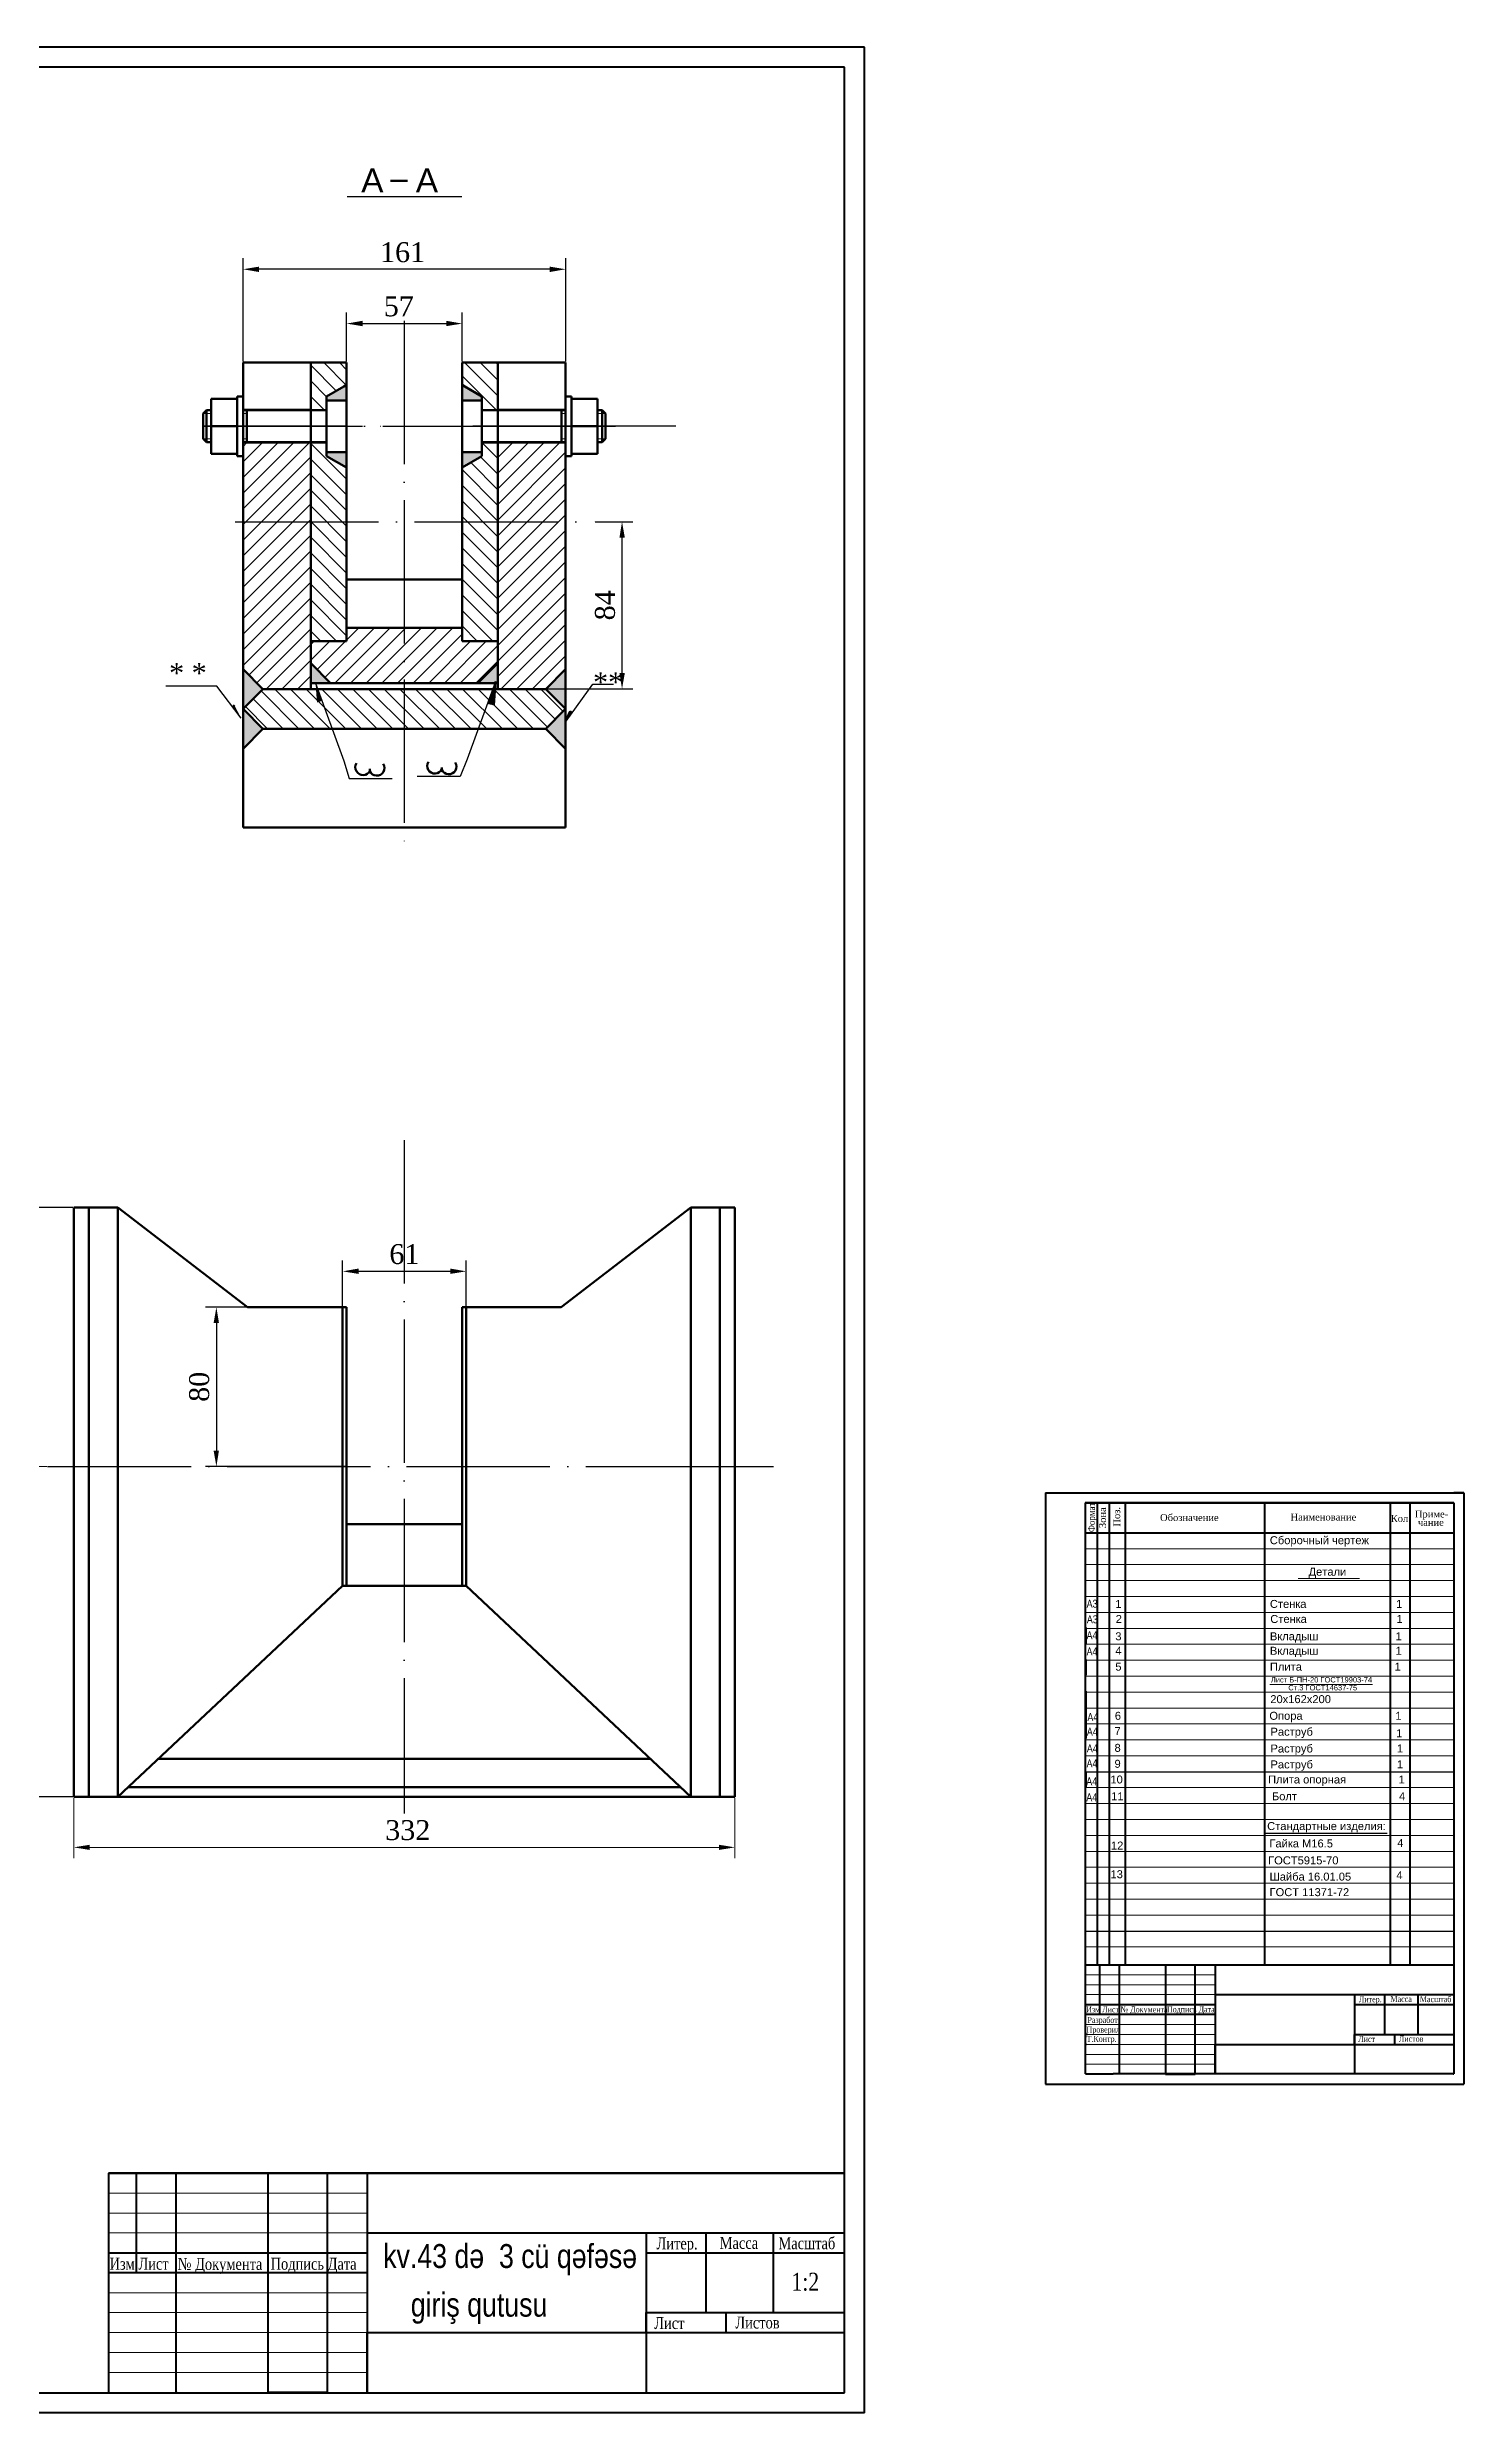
# Model space of a CAD drawing. Header units: millimetres. Extents: x -954 to 34898, y -2134 to 12006.
# Drawn here: x 21171 to 21883, y 6163 to 7351 of the extents above; entities that cross this region are included whole.
import ezdxf

# ---------------------------------------------------------------- set-up
doc = ezdxf.new("R2010")
doc.units = ezdxf.units.MM
doc.header["$LTSCALE"] = 3
doc.linetypes.add('ACAD_ISO04W100', pattern=[30, 24, -3, 0, -3])
for name, color, linetype, lineweight in [('контурная', 7, 'Continuous', 50), ('осевые', 1, 'ACAD_ISO04W100', 25), ('основная', 7, 'Continuous', 40), ('размерные', 7, 'Continuous', 25), ('тонкая', 7, 'Continuous', 20)]:
    doc.layers.add(name, color=color, linetype=linetype, lineweight=lineweight)
doc.styles.add('s1v4', font='arial.ttf', dxfattribs={"height": 4})
doc.styles.add('s1x3', font='times.ttf', dxfattribs={"height": 3})
doc.styles.add('s2.5v4', font='times.ttf', dxfattribs={"height": 10})
doc.styles.add('s2v4', font='arial.ttf', dxfattribs={"height": 8})
doc.styles.add('s3v4', font='arial.ttf', dxfattribs={"width": 0.8, "height": 12})
doc.dimstyles.new('s2.5v4', dxfattribs={"dimtxt": 10, "dimasz": 8, "dimexe": 5.5, "dimexo": 0.5, "dimgap": 3.5, "dimtad": 1, "dimdec": 0, "dimtxsty": 's2.5v4', "dimcen": 2.5, "dimclrd": 256, "dimclre": 1, "dimclrt": 256, "dimadec": 0, "dimazin": 0, "dimtfac": 1, "dimtdec": 0, "dimtmove": 0, "dimatfit": 3, "dimfxl": 1, "dimlwd": -1, "dimlwe": -1, "dimarcsym": 0})
pattern_1 = [(135, (19735.603, 3219.8846), (-3.928862, -3.928862), [])]

# ---------------------------------------------------------------- blocks, each defined once
blk = doc.blocks.new('*D1218')
at = {"layer": 'Defpoints', "color": 0, "transparency": 16777216}
for p in [(21269.8, 7239.6), (21269.8, 7192.8), (21431.8, 7192.8)]:
    blk.add_point(p, dxfattribs=at)
at = {"layer": 'размерные', "color": 1, "transparency": 16777216}
for p, q in [((21269.8, 7193.3), (21269.8, 7245.1)), ((21431.8, 7193.3), (21431.8, 7245.1))]:
    blk.add_line(p, q, dxfattribs=at)
at = {"layer": 'размерные', "transparency": 16777216}
blk.add_line((21423.8, 7239.6), (21277.8, 7239.6), dxfattribs=at)
for points in [[(21277.8, 7240.9), (21277.8, 7238.2), (21269.8, 7239.6)], [(21423.8, 7240.9), (21423.8, 7238.2), (21431.8, 7239.6)]]:
    blk.add_solid(points, dxfattribs=at)
at = {"layer": 'размерные', "transparency": 16777216, "insert": (21349.9, 7248.1), "char_height": 10, "attachment_point": 5, "style": 's2.5v4'}
blk.add_mtext('161', dxfattribs=at)
blk = doc.blocks.new('*D1219')
at = {"layer": 'Defpoints', "color": 0, "transparency": 16777216}
for p in [(21379.8, 7212.3), (21321.8, 7192.8), (21379.8, 7192.8)]:
    blk.add_point(p, dxfattribs=at)
at = {"layer": 'размерные', "color": 1, "transparency": 16777216}
for p, q in [((21321.8, 7193.3), (21321.8, 7217.8)), ((21379.8, 7193.3), (21379.8, 7217.8))]:
    blk.add_line(p, q, dxfattribs=at)
at = {"layer": 'размерные', "transparency": 16777216}
blk.add_line((21329.8, 7212.3), (21371.8, 7212.3), dxfattribs=at)
for points in [[(21329.8, 7213.7), (21329.8, 7211), (21321.8, 7212.3)], [(21371.8, 7213.7), (21371.8, 7211), (21379.8, 7212.3)]]:
    blk.add_solid(points, dxfattribs=at)
at = {"layer": 'размерные', "transparency": 16777216, "insert": (21348, 7220.9), "char_height": 10, "attachment_point": 5, "style": 's2.5v4'}
blk.add_mtext('57', dxfattribs=at)
blk = doc.blocks.new('*D1220')
at = {"layer": 'Defpoints', "color": 0, "transparency": 16777216}
for p in [(21446.1, 7112.8), (21460.1, 7112.8), (21421.8, 7028.8)]:
    blk.add_point(p, dxfattribs=at)
at = {"layer": 'размерные', "color": 1, "transparency": 16777216}
for p, q in [((21446.6, 7112.8), (21465.6, 7112.8)), ((21422.3, 7028.8), (21465.6, 7028.8))]:
    blk.add_line(p, q, dxfattribs=at)
at = {"layer": 'размерные', "transparency": 16777216}
blk.add_line((21460.1, 7036.8), (21460.1, 7104.8), dxfattribs=at)
for points in [[(21458.8, 7104.8), (21461.5, 7104.8), (21460.1, 7112.8)], [(21458.8, 7036.8), (21461.5, 7036.8), (21460.1, 7028.8)]]:
    blk.add_solid(points, dxfattribs=at)
at = {"layer": 'размерные', "transparency": 16777216, "insert": (21451.6, 7070.8), "char_height": 10, "attachment_point": 5, "rotation": 90, "style": 's2.5v4'}
blk.add_mtext('84', dxfattribs=at)
blk = doc.blocks.new('*D1237')
at = {"layer": 'Defpoints', "color": 0, "transparency": 16777216}
for p in [(21319.8, 6736.3), (21319.8, 6718.3), (21381.8, 6718.3)]:
    blk.add_point(p, dxfattribs=at)
at = {"layer": 'размерные', "color": 1, "transparency": 16777216}
for p, q in [((21319.8, 6718.8), (21319.8, 6741.8)), ((21381.8, 6718.8), (21381.8, 6741.8))]:
    blk.add_line(p, q, dxfattribs=at)
at = {"layer": 'размерные', "transparency": 16777216}
blk.add_line((21373.8, 6736.3), (21327.8, 6736.3), dxfattribs=at)
for points in [[(21327.8, 6737.7), (21327.8, 6735), (21319.8, 6736.3)], [(21373.8, 6737.7), (21373.8, 6735), (21381.8, 6736.3)]]:
    blk.add_solid(points, dxfattribs=at)
at = {"layer": 'размерные', "transparency": 16777216, "insert": (21350.8, 6744.9), "char_height": 10, "attachment_point": 5, "style": 's2.5v4'}
blk.add_mtext('61', dxfattribs=at)
blk = doc.blocks.new('*D1241')
at = {"layer": 'Defpoints', "color": 0, "transparency": 16777216}
for p in [(21184.8, 6768.3), (21130.6, 6472.3), (21184.8, 6472.3)]:
    blk.add_point(p, dxfattribs=at)
at = {"layer": 'размерные', "color": 1, "transparency": 16777216}
for p, q in [((21184.3, 6768.3), (21125.1, 6768.3)), ((21184.3, 6472.3), (21125.1, 6472.3))]:
    blk.add_line(p, q, dxfattribs=at)
at = {"layer": 'размерные', "transparency": 16777216}
blk.add_line((21130.6, 6760.3), (21130.6, 6480.3), dxfattribs=at)
for points in [[(21129.3, 6760.3), (21131.9, 6760.3), (21130.6, 6768.3)], [(21129.3, 6480.3), (21131.9, 6480.3), (21130.6, 6472.3)]]:
    blk.add_solid(points, dxfattribs=at)
at = {"layer": 'размерные', "transparency": 16777216, "insert": (21122, 6620.3), "char_height": 10, "attachment_point": 5, "rotation": 90, "style": 's2.5v4'}
blk.add_mtext('297*', dxfattribs=at)
blk = doc.blocks.new('*D1242')
at = {"layer": 'Defpoints', "color": 0, "transparency": 16777216}
for p in [(21171.7, 6638.3), (21161.2, 6472.3), (21184.8, 6472.3)]:
    blk.add_point(p, dxfattribs=at)
at = {"layer": 'тонкая', "color": 1, "transparency": 16777216}
for p, q in [((21171.2, 6638.3), (21155.7, 6638.3)), ((21184.3, 6472.3), (21155.7, 6472.3))]:
    blk.add_line(p, q, dxfattribs=at)
at = {"layer": 'тонкая', "transparency": 16777216}
blk.add_line((21161.2, 6630.3), (21161.2, 6480.3), dxfattribs=at)
for points in [[(21159.9, 6630.3), (21162.6, 6630.3), (21161.2, 6638.3)], [(21159.9, 6480.3), (21162.6, 6480.3), (21161.2, 6472.3)]]:
    blk.add_solid(points, dxfattribs=at)
at = {"layer": 'тонкая', "transparency": 16777216, "insert": (21152.6, 6555.3), "char_height": 10, "attachment_point": 5, "rotation": 90, "style": 's2.5v4'}
blk.add_mtext('167*', dxfattribs=at)
blk = doc.blocks.new('*D1243')
at = {"layer": 'Defpoints', "color": 0, "transparency": 16777216}
for p in [(21184.8, 6472.3), (21516.8, 6472.3), (21184.8, 6447)]:
    blk.add_point(p, dxfattribs=at)
at = {"layer": 'тонкая', "color": 1, "transparency": 16777216}
for p, q in [((21184.8, 6471.8), (21184.8, 6441.5)), ((21516.8, 6471.8), (21516.8, 6441.5))]:
    blk.add_line(p, q, dxfattribs=at)
at = {"layer": 'тонкая', "transparency": 16777216}
blk.add_line((21508.8, 6447), (21192.8, 6447), dxfattribs=at)
for points in [[(21192.8, 6448.3), (21192.8, 6445.7), (21184.8, 6447)], [(21508.8, 6448.3), (21508.8, 6445.7), (21516.8, 6447)]]:
    blk.add_solid(points, dxfattribs=at)
at = {"layer": 'тонкая', "transparency": 16777216, "insert": (21352.5, 6455.6), "char_height": 10, "attachment_point": 5, "style": 's2.5v4'}
blk.add_mtext('332', dxfattribs=at)
blk = doc.blocks.new('*D1244')
at = {"layer": 'Defpoints', "color": 0, "transparency": 16777216}
for p in [(21321.8, 6718.3), (21256.4, 6638.3), (21321.8, 6638.3)]:
    blk.add_point(p, dxfattribs=at)
at = {"layer": 'размерные', "color": 1, "transparency": 16777216}
for p, q in [((21321.3, 6718.3), (21250.9, 6718.3)), ((21321.3, 6638.3), (21250.9, 6638.3))]:
    blk.add_line(p, q, dxfattribs=at)
at = {"layer": 'размерные', "transparency": 16777216}
blk.add_line((21256.4, 6710.3), (21256.4, 6646.3), dxfattribs=at)
for points in [[(21255, 6710.3), (21257.7, 6710.3), (21256.4, 6718.3)], [(21255, 6646.3), (21257.7, 6646.3), (21256.4, 6638.3)]]:
    blk.add_solid(points, dxfattribs=at)
at = {"layer": 'размерные', "transparency": 16777216, "insert": (21247.8, 6678.3), "char_height": 10, "attachment_point": 5, "rotation": 90, "style": 's2.5v4'}
blk.add_mtext('80', dxfattribs=at)

msp = doc.modelspace()

# ---------------------------------------------------------------- hatches: boundary and pattern name
at = {"layer": 'контурная'}
h = msp.add_hatch(color=256, dxfattribs=at)
h.paths.add_polyline_path([(21321.766, 7173.756), (21321.766, 7181.53), (21320.375, 7180.727), (21311.766, 7175.756), (21311.766, 7173.756)])
h.paths.add_polyline_path([(21311.766, 7147.756), (21311.766, 7145.756), (21321.766, 7139.983), (21321.766, 7147.756)])
h = msp.add_hatch(color=256, dxfattribs=at)
h.paths.add_polyline_path([(21389.766, 7175.756), (21381.156, 7180.727), (21379.766, 7181.53), (21379.766, 7173.756), (21389.766, 7173.756)])
h.paths.add_polyline_path([(21389.766, 7147.756), (21379.766, 7147.756), (21379.766, 7139.983), (21389.766, 7145.756)])
h = msp.add_hatch(color=256, dxfattribs=at)
h.paths.add_polyline_path([(21303.766, 7041.756), (21303.766, 7031.756), (21313.766, 7031.756)])
h.paths.add_polyline_path([(21269.766, 7038.756), (21269.766, 7018.756), (21279.766, 7028.756)])
h.paths.add_polyline_path([(21269.766, 7018.756), (21269.766, 6998.756), (21279.766, 7008.756)])
h.paths.add_polyline_path([(21397.766, 7041.756), (21387.766, 7031.756), (21397.766, 7031.756)])
h.paths.add_polyline_path([(21431.766, 7038.756), (21421.766, 7028.756), (21431.766, 7018.756)])
h.paths.add_polyline_path([(21431.766, 7018.756), (21421.766, 7008.756), (21431.766, 6998.756)])
for points in [[(21306.204, 7031.778), (21306.886, 7022.021), (21309.468, 7022.81)], [(21396.5, 7032.625), (21392.378, 7021.3), (21395.659, 7020.602)], [(21265.464, 7020.657), (21264.574, 7019.856), (21264.512, 7019.809), (21268.787, 7014.136)], [(21435.007, 7016.889), (21434.109, 7017.617), (21431.792, 7012.415), (21431.964, 7012.701)]]:
    msp.add_hatch(color=256, dxfattribs=at).paths.add_polyline_path(points)
at = {"layer": 'размерные'}
h = msp.add_hatch(dxfattribs=at)
h.set_pattern_fill('ANSI31', color=256, scale=1.75, angle=90, style=0)
h.set_pattern_definition(pattern_1)
h.paths.add_polyline_path([(21397.766, 7192.756), (21379.766, 7192.756), (21379.766, 7181.53), (21381.156, 7180.727), (21389.766, 7175.756), (21389.766, 7168.856), (21397.766, 7168.856), (21397.766, 7168.956)])
h.paths.add_polyline_path([(21320.375, 7180.727), (21321.766, 7181.53), (21321.766, 7192.756), (21303.766, 7192.756), (21303.766, 7168.856), (21311.766, 7168.856), (21311.766, 7175.756)])
h.paths.add_polyline_path([(21303.766, 7112.756), (21321.766, 7112.756), (21321.766, 7139.983), (21311.766, 7145.756), (21311.766, 7152.656), (21303.766, 7152.656), (21303.766, 7152.556)])
h.paths.add_polyline_path([(21303.766, 7052.756), (21321.766, 7052.756), (21321.766, 7112.756), (21303.766, 7112.756)])
h.paths.add_polyline_path([(21397.766, 7152.656), (21389.766, 7152.656), (21389.766, 7145.756), (21379.766, 7139.983), (21379.766, 7112.756), (21397.766, 7112.756)])
h.paths.add_polyline_path([(21379.766, 7052.756), (21397.766, 7052.756), (21397.766, 7112.756), (21379.766, 7112.756)])
h = msp.add_hatch(dxfattribs=at)
h.set_pattern_fill('ANSI31', color=256, scale=1.75, style=0)
h.set_pattern_definition([(45, (19735.603, 3219.8846), (-3.928862, 3.928862), [])])
h.paths.add_polyline_path([(21303.766, 7112.756), (21303.766, 7152.556), (21269.766, 7152.556), (21269.766, 7145.756), (21269.766, 7112.756)])
h.paths.add_polyline_path([(21303.766, 7112.756), (21269.766, 7112.756), (21269.766, 7038.756), (21279.766, 7028.756), (21303.766, 7028.756), (21303.766, 7041.756)])
h.paths.add_polyline_path([(21397.766, 7152.556), (21397.766, 7145.556), (21397.766, 7112.756), (21431.766, 7112.756), (21431.766, 7152.556)])
h.paths.add_polyline_path([(21431.766, 7112.756), (21397.766, 7112.756), (21397.766, 7041.756), (21397.766, 7028.756), (21421.766, 7028.756), (21431.766, 7038.756)])
h.paths.add_polyline_path([(21350.766, 7031.756), (21387.766, 7031.756), (21397.766, 7041.756), (21397.766, 7052.756), (21379.766, 7052.756), (21379.766, 7059.522), (21350.766, 7059.522)])
h.paths.add_polyline_path([(21350.766, 7059.522), (21321.766, 7059.522), (21321.766, 7052.756), (21303.766, 7052.756), (21303.766, 7041.756), (21313.766, 7031.756), (21350.766, 7031.756)])
h = msp.add_hatch(dxfattribs=at)
h.set_pattern_fill('ANSI31', color=256, scale=1.75, angle=90, style=0)
h.set_pattern_definition(pattern_1)
h.paths.add_polyline_path([(21350.766, 7008.756), (21350.766, 7028.756), (21304.515, 7028.756), (21303.766, 7028.756), (21279.766, 7028.756), (21269.766, 7018.756), (21279.766, 7008.756)])
h.paths.add_polyline_path([(21421.766, 7008.756), (21431.766, 7018.756), (21421.766, 7028.756), (21397.766, 7028.756), (21350.766, 7028.756), (21350.766, 7008.756)])

# ---------------------------------------------------------------- linework, layer by layer
for p, q in [((21692.747, 6484.985), (21877.747, 6484.985)), ((21692.984, 6485.02), (21692.984, 6477.02)), ((21692.747, 6412.985), (21692.747, 6404.985)), ((21692.747, 6404.985), (21877.747, 6404.985))]:
    msp.add_line(p, q)
at = {"layer": 'Defpoints'}
msp.add_line((21783.156, 6454.128), (21844.396, 6454.128), dxfattribs=at)
at = {"layer": 'контурная'}
for p, q in [((21343.852, 7283.966), (21352.42, 7283.966)), ((21269.766, 7192.756), (21303.766, 7192.756)), ((21321.766, 7192.756), (21269.766, 7192.756)), ((21269.766, 7192.756), (21269.766, 7038.756)), ((21303.766, 7192.756), (21303.766, 7041.756)), ((21321.766, 7192.756), (21321.766, 7052.756)), ((21379.766, 7192.756), (21379.766, 7052.756)), ((21379.766, 7192.756), (21431.766, 7192.756)), ((21431.766, 7192.756), (21397.766, 7192.756)), ((21397.766, 7192.756), (21397.766, 7041.756)), ((21431.766, 7192.756), (21431.766, 7038.756)), ((21269.766, 7175.756), (21266.766, 7175.756)), ((21266.766, 7175.756), (21266.766, 7168.756)), ((21269.766, 7160.756), (21269.766, 7175.756)), ((21311.766, 7175.756), (21320.375, 7180.727)), ((21311.766, 7160.756), (21311.766, 7175.756)), ((21320.375, 7180.727), (21321.766, 7181.53)), ((21321.766, 7173.756), (21321.766, 7181.53)), ((21381.156, 7180.727), (21379.766, 7181.53)), ((21379.766, 7173.756), (21379.766, 7181.53)), ((21389.766, 7175.756), (21381.156, 7180.727)), ((21389.766, 7160.756), (21389.766, 7175.756)), ((21431.766, 7160.756), (21431.766, 7175.756)), ((21431.766, 7175.756), (21434.766, 7175.756)), ((21434.766, 7175.756), (21434.766, 7168.756)), ((21249.766, 7167.156), (21251.366, 7168.756)), ((21249.766, 7160.756), (21249.766, 7167.156)), ((21251.366, 7168.756), (21251.366, 7152.756)), ((21251.366, 7168.756), (21253.766, 7168.756)), ((21266.766, 7174.556), (21253.766, 7174.556)), ((21253.766, 7174.556), (21253.766, 7146.956)), ((21266.766, 7160.756), (21266.766, 7174.556)), ((21266.766, 7168.756), (21266.766, 7152.756)), ((21269.766, 7168.956), (21303.766, 7168.956)), ((21269.766, 7168.756), (21311.766, 7168.756)), ((21271.766, 7152.756), (21271.766, 7168.739)), ((21303.766, 7168.956), (21303.766, 7168.856)), ((21303.766, 7168.856), (21311.766, 7168.856)), ((21303.766, 7168.856), (21303.766, 7168.326)), ((21303.766, 7168.756), (21303.766, 7152.656)), ((21311.766, 7168.756), (21311.766, 7173.756)), ((21311.766, 7173.756), (21321.766, 7173.756)), ((21311.766, 7168.856), (21311.766, 7152.656)), ((21311.766, 7168.756), (21311.766, 7152.756)), ((21321.766, 7173.756), (21321.766, 7147.756)), ((21321.766, 7168.856), (21321.766, 7152.656)), ((21389.766, 7173.756), (21379.766, 7173.756)), ((21379.766, 7173.756), (21379.766, 7147.756)), ((21379.766, 7168.856), (21379.766, 7152.656)), ((21389.766, 7168.756), (21389.766, 7173.756)), ((21389.766, 7168.856), (21389.766, 7152.656)), ((21397.766, 7168.856), (21389.766, 7168.856)), ((21389.766, 7168.756), (21389.766, 7152.756)), ((21431.766, 7168.756), (21389.766, 7168.756)), ((21397.766, 7168.956), (21397.766, 7168.856)), ((21431.766, 7168.956), (21397.766, 7168.956)), ((21397.766, 7168.856), (21397.766, 7168.326)), ((21397.766, 7168.756), (21397.766, 7152.656)), ((21429.766, 7152.756), (21429.766, 7168.739)), ((21434.766, 7174.556), (21447.766, 7174.556)), ((21434.766, 7160.756), (21434.766, 7174.556)), ((21434.766, 7168.756), (21434.766, 7152.756)), ((21447.766, 7174.556), (21447.766, 7146.956)), ((21450.166, 7168.756), (21447.766, 7168.756)), ((21450.166, 7168.756), (21450.166, 7152.756)), ((21451.766, 7167.156), (21450.166, 7168.756)), ((21451.766, 7160.756), (21451.766, 7167.156)), ((21249.766, 7160.756), (21249.766, 7154.356)), ((21251.366, 7152.756), (21249.766, 7154.356)), ((21251.366, 7152.756), (21253.766, 7152.756)), ((21266.766, 7160.756), (21253.766, 7160.756)), ((21266.766, 7160.756), (21253.766, 7160.756)), ((21266.766, 7152.756), (21266.766, 7145.756)), ((21266.766, 7145.756), (21266.766, 7152.256)), ((21269.766, 7160.756), (21269.766, 7145.756)), ((21311.766, 7152.756), (21269.766, 7152.756)), ((21271.766, 7152.756), (21269.766, 7152.756)), ((21303.766, 7152.556), (21269.766, 7152.556)), ((21303.766, 7152.556), (21303.766, 7154.73)), ((21311.766, 7152.656), (21303.766, 7152.656)), ((21311.766, 7160.756), (21311.766, 7152.756)), ((21311.766, 7160.756), (21311.766, 7145.756)), ((21311.766, 7152.756), (21311.766, 7147.756)), ((21321.766, 7160.756), (21321.766, 7139.983)), ((21379.766, 7160.756), (21379.766, 7139.983)), ((21389.766, 7160.756), (21389.766, 7152.756)), ((21389.766, 7160.756), (21389.766, 7145.756)), ((21389.766, 7152.756), (21389.766, 7147.756)), ((21389.766, 7152.756), (21431.766, 7152.756)), ((21389.766, 7152.656), (21397.766, 7152.656)), ((21397.766, 7152.556), (21397.766, 7154.73)), ((21397.766, 7152.556), (21431.766, 7152.556)), ((21397.766, 7145.556), (21397.766, 7152.556)), ((21429.766, 7152.756), (21431.766, 7152.756)), ((21431.766, 7160.756), (21431.766, 7145.756)), ((21434.766, 7160.756), (21447.766, 7160.756)), ((21434.766, 7160.756), (21447.766, 7160.756)), ((21434.766, 7160.756), (21447.766, 7160.756)), ((21434.766, 7152.756), (21434.766, 7145.756)), ((21434.766, 7145.756), (21434.766, 7152.256)), ((21450.166, 7152.756), (21447.766, 7152.756)), ((21450.166, 7152.756), (21451.766, 7154.356)), ((21451.766, 7160.756), (21451.766, 7154.356)), ((21253.766, 7146.956), (21266.766, 7146.956)), ((21266.766, 7145.756), (21269.766, 7145.756)), ((21311.766, 7147.756), (21321.766, 7147.756)), ((21311.766, 7145.756), (21321.766, 7139.983)), ((21389.766, 7147.756), (21379.766, 7147.756)), ((21389.766, 7145.756), (21379.766, 7139.983)), ((21434.766, 7145.756), (21431.766, 7145.756)), ((21447.766, 7146.956), (21434.766, 7146.956)), ((21350.766, 7083.756), (21321.766, 7083.756)), ((21350.766, 7083.756), (21379.766, 7083.756)), ((21321.766, 7059.522), (21379.766, 7059.522)), ((21321.766, 7052.756), (21303.766, 7052.756)), ((21383.156, 7052.756), (21379.766, 7052.756)), ((21379.766, 7052.756), (21397.766, 7052.756)), ((21279.766, 7028.756), (21269.766, 7038.756)), ((21269.766, 7038.756), (21269.766, 7018.756)), ((21313.766, 7031.756), (21303.766, 7041.756)), ((21303.766, 7041.756), (21303.766, 7028.756)), ((21387.766, 7031.756), (21397.766, 7041.756)), ((21397.766, 7041.756), (21397.766, 7028.756)), ((21421.766, 7028.756), (21431.766, 7038.756)), ((21431.766, 7038.756), (21431.766, 7018.756)), ((21279.766, 7028.756), (21269.766, 7018.756)), ((21269.766, 7028.756), (21269.766, 6998.756)), ((21303.766, 7028.756), (21279.766, 7028.756)), ((21279.766, 7028.756), (21279.766, 7028.756)), ((21313.766, 7031.756), (21303.766, 7031.756)), ((21350.766, 7028.756), (21303.766, 7028.756)), ((21304.515, 7028.756), (21397.766, 7028.756)), ((21313.766, 7031.756), (21387.766, 7031.756)), ((21350.766, 7028.756), (21397.766, 7028.756)), ((21387.766, 7031.756), (21397.766, 7031.756)), ((21396.5, 7032.625), (21395.659, 7020.602)), ((21397.766, 7028.756), (21421.766, 7028.756)), ((21421.766, 7028.756), (21431.766, 7018.756)), ((21421.766, 7028.756), (21421.766, 7028.756)), ((21431.766, 7028.756), (21431.766, 6998.756)), ((21264.574, 7019.856), (21264.512, 7019.809)), ((21265.464, 7020.657), (21264.574, 7019.856)), ((21269.766, 7018.756), (21269.766, 7018.756)), ((21279.766, 7008.756), (21269.766, 7018.756)), ((21421.766, 7008.756), (21431.766, 7018.756)), ((21431.766, 7018.756), (21431.766, 7018.756)), ((21431.792, 7012.415), (21434.109, 7017.617)), ((21431.964, 7012.701), (21431.792, 7012.415)), ((21434.109, 7017.617), (21435.007, 7016.889)), ((21269.766, 6998.756), (21279.766, 7008.756)), ((21269.766, 6998.756), (21269.766, 6959.201)), ((21350.766, 7008.756), (21279.766, 7008.756)), ((21279.766, 7008.756), (21279.766, 7008.756)), ((21350.766, 7008.756), (21421.766, 7008.756)), ((21431.766, 6998.756), (21421.766, 7008.756)), ((21421.766, 7008.756), (21421.766, 7008.756)), ((21431.766, 6998.756), (21431.766, 6959.201)), ((21333.407, 6987.501), (21333.427, 6988.613)), ((21369.534, 6988.229), (21369.553, 6989.341)), ((21350.766, 6959.201), (21269.766, 6959.201)), ((21350.766, 6959.201), (21431.766, 6959.201)), ((21184.766, 6638.3), (21184.766, 6768.3)), ((21184.766, 6768.3), (21206.866, 6768.3)), ((21192.266, 6768.3), (21192.266, 6472.3)), ((21206.866, 6768.3), (21206.866, 6472.3)), ((21206.866, 6768.3), (21272.016, 6718.3)), ((21429.516, 6718.3), (21494.666, 6768.3)), ((21494.666, 6768.3), (21494.666, 6472.3)), ((21494.666, 6768.3), (21509.266, 6768.3)), ((21509.266, 6768.3), (21509.266, 6472.3)), ((21509.266, 6768.3), (21516.766, 6768.3)), ((21516.766, 6638.3), (21516.766, 6768.3)), ((21272.016, 6718.3), (21319.766, 6718.3)), ((21319.766, 6638.3), (21319.766, 6718.3)), ((21319.766, 6718.3), (21321.766, 6718.3)), ((21321.766, 6718.3), (21321.766, 6578.3)), ((21381.766, 6718.3), (21379.766, 6718.3)), ((21379.766, 6718.3), (21379.766, 6578.3)), ((21381.766, 6638.3), (21381.766, 6718.3)), ((21381.766, 6718.3), (21429.516, 6718.3)), ((21184.766, 6638.3), (21184.766, 6472.3)), ((21319.766, 6638.3), (21319.766, 6578.3)), ((21381.766, 6578.3), (21381.766, 6638.3)), ((21516.766, 6638.3), (21516.766, 6472.3)), ((21321.766, 6609.3), (21379.766, 6609.3)), ((21319.766, 6578.3), (21206.866, 6472.3)), ((21319.766, 6578.3), (21381.766, 6578.3)), ((21381.766, 6578.3), (21494.666, 6472.3)), ((21184.766, 6472.3), (21184.766, 6491.4)), ((21227.209, 6491.4), (21474.322, 6491.4)), ((21184.766, 6472.3), (21184.766, 6477.2)), ((21212.084, 6477.2), (21489.447, 6477.2)), ((21350.766, 6472.3), (21184.766, 6472.3)), ((21350.766, 6472.3), (21516.766, 6472.3))]:
    msp.add_line(p, q, dxfattribs=at)
for centre, start, end in [((21330.046, 6989.431), 148.12552, 334.609637), ((21336.926, 6989.125), 204.77543, 31.769752), ((21366.172, 6990.159), 148.12552, 334.609637), ((21373.053, 6989.853), 204.77543, 31.769752)]:
    msp.add_arc(centre, 3.876, start, end, dxfattribs=at)
at = {"layer": 'осевые'}
for p, q in [((21350.766, 7213.735), (21350.766, 6950.568)), ((21321.766, 7160.756), (21249.766, 7160.756)), ((21249.808, 7160.756), (21456.75, 7160.756)), ((21257.84, 7160.756), (21342.212, 7160.756)), ((21261.524, 7160.756), (21316.281, 7160.756)), ((21379.766, 7160.756), (21451.766, 7160.756)), ((21440.007, 7160.756), (21385.25, 7160.756)), ((21487.191, 7160.756), (21402.819, 7160.756)), ((21265.848, 7112.756), (21446.052, 7112.756)), ((21350.766, 6802.205), (21350.766, 6528.879)), ((21171.658, 6638.3), (21500.74, 6638.3)), ((21500.74, 6638.3), (21536.151, 6638.3)), ((21350.766, 6528.879), (21350.766, 6463.957))]:
    msp.add_line(p, q, dxfattribs=at)
at = {"layer": 'основная'}
for p, q in [((21581.779, 7351.062), (19901.779, 7351.062)), ((21581.779, 6163.062), (21581.779, 7351.062)), ((21571.779, 7341.062), (19941.779, 7341.062)), ((21571.779, 6173.062), (21571.779, 7341.062)), ((21672.747, 6624.985), (21672.747, 6327.985)), ((21672.747, 6624.985), (21882.747, 6624.985)), ((21692.747, 6619.985), (21692.747, 6333.184)), ((21692.747, 6619.985), (21692.747, 6604.985)), ((21692.747, 6619.985), (21698.747, 6619.985)), ((21877.747, 6619.985), (21692.747, 6619.985)), ((21698.747, 6619.985), (21704.747, 6619.985)), ((21698.747, 6619.501), (21698.747, 6388.501)), ((21704.747, 6619.985), (21704.747, 6388.985)), ((21704.747, 6619.985), (21712.747, 6619.985)), ((21712.747, 6619.985), (21712.747, 6388.985)), ((21712.747, 6619.985), (21782.747, 6619.985)), ((21712.747, 6619.985), (21782.747, 6619.985)), ((21782.747, 6619.985), (21782.747, 6388.985)), ((21782.747, 6619.985), (21845.747, 6619.985)), ((21845.747, 6619.985), (21845.747, 6388.985)), ((21845.747, 6619.985), (21855.747, 6619.985)), ((21855.747, 6619.985), (21855.747, 6388.985)), ((21855.747, 6619.985), (21877.747, 6619.985)), ((21882.747, 6624.985), (21877.747, 6624.985)), ((21877.747, 6619.985), (21877.747, 6388.046)), ((21882.747, 6624.985), (21882.747, 6327.985)), ((21692.747, 6604.985), (21692.747, 6596.985)), ((21692.747, 6604.985), (21692.747, 6599.985)), ((21692.747, 6604.985), (21877.747, 6604.985)), ((21877.747, 6596.985), (21877.747, 6588.985)), ((21692.747, 6588.985), (21692.747, 6580.985)), ((21877.747, 6580.985), (21877.747, 6572.985)), ((21877.747, 6564.985), (21877.747, 6556.985)), ((21692.984, 6557.425), (21692.984, 6549.425)), ((21877.747, 6548.985), (21877.747, 6540.985)), ((21692.984, 6541.425), (21692.984, 6533.425)), ((21692.984, 6525.425), (21692.984, 6517.425)), ((21877.747, 6532.985), (21877.747, 6524.985)), ((21692.984, 6517.765), (21692.984, 6509.765)), ((21877.747, 6516.985), (21877.747, 6508.985)), ((21692.984, 6509.665), (21692.984, 6501.665)), ((21877.747, 6500.985), (21877.747, 6492.985)), ((21692.747, 6484.985), (21692.747, 6476.985)), ((21692.984, 6485.02), (21692.984, 6477.02)), ((21877.747, 6476.985), (21877.747, 6468.985)), ((21692.747, 6468.985), (21692.747, 6460.985)), ((21692.747, 6452.985), (21692.747, 6444.985)), ((21877.747, 6460.985), (21877.747, 6452.985)), ((21877.747, 6444.985), (21877.747, 6436.985)), ((21692.747, 6436.985), (21692.747, 6428.985)), ((21877.747, 6428.985), (21877.747, 6420.985)), ((21692.747, 6420.985), (21692.747, 6412.985)), ((21692.747, 6404.985), (21692.747, 6396.985)), ((21877.747, 6412.985), (21877.747, 6404.985)), ((21692.747, 6396.985), (21692.747, 6387.985)), ((21692.747, 6396.985), (21692.747, 6387.985)), ((21692.747, 6396.985), (21692.747, 6388.985)), ((21692.747, 6396.985), (21692.747, 6388.985)), ((21693.041, 6383.021), (21692.676, 6383.021)), ((21692.747, 6387.985), (21877.747, 6387.985)), ((21698.747, 6388.985), (21698.747, 6387.985)), ((21699.926, 6388.028), (21699.926, 6363.028)), ((21704.747, 6388.985), (21704.747, 6387.985)), ((21709.926, 6333.206), (21709.926, 6388.028)), ((21712.747, 6388.985), (21712.747, 6387.985)), ((21732.926, 6388.028), (21732.926, 6333.028)), ((21747.926, 6333.028), (21747.926, 6388.028)), ((21757.926, 6388.028), (21757.926, 6333.028)), ((21782.747, 6388.985), (21782.747, 6387.985)), ((21845.747, 6388.985), (21845.747, 6387.985)), ((21855.747, 6388.985), (21855.747, 6387.985)), ((21877.747, 6388.028), (21877.747, 6333.181)), ((21692.98, 6378.043), (21692.737, 6378.043)), ((21692.919, 6373.065), (21692.737, 6373.065)), ((21693.104, 6367.989), (21692.74, 6367.989)), ((21692.926, 6368.028), (21757.926, 6368.028)), ((21757.926, 6373.028), (21877.395, 6373.028)), ((21757.926, 6368.028), (21757.926, 6363.028)), ((21827.926, 6373.028), (21842.926, 6373.028)), ((21827.926, 6373.028), (21827.926, 6368.028)), ((21827.926, 6373.028), (21827.926, 6333.028)), ((21827.926, 6368.028), (21877.747, 6368.028)), ((21842.926, 6373.028), (21842.926, 6353.028)), ((21859.926, 6353.028), (21859.926, 6373.028)), ((21877.395, 6373.028), (21877.812, 6373.028)), ((21693.226, 6363.011), (21692.74, 6363.011)), ((21693.165, 6358.033), (21692.8, 6358.033)), ((21757.926, 6363.028), (21692.926, 6363.028)), ((21693.291, 6348.021), (21692.731, 6348.021)), ((21693.712, 6353.055), (21692.8, 6353.055)), ((21693.773, 6353.055), (21693.712, 6353.055)), ((21757.926, 6333.028), (21757.926, 6348.028)), ((21757.926, 6348.028), (21877.739, 6348.028)), ((21827.926, 6353.028), (21877.378, 6353.028)), ((21827.926, 6353.028), (21847.926, 6353.028)), ((21827.926, 6348.028), (21827.926, 6353.028)), ((21842.926, 6353.028), (21859.926, 6353.028)), ((21847.926, 6353.028), (21847.926, 6348.028)), ((21877.366, 6353.022), (21877.739, 6353.022)), ((21692.755, 6333.188), (21706.712, 6333.188)), ((21693.198, 6343.017), (21692.762, 6343.017)), ((21692.949, 6338.044), (21692.762, 6338.044)), ((21877.389, 6333.188), (21706.712, 6333.188)), ((21732.926, 6333.028), (21732.926, 6333.028)), ((21732.926, 6333.028), (21747.926, 6333.028)), ((21877.389, 6333.188), (21877.74, 6333.188)), ((21672.747, 6327.985), (21882.747, 6327.985)), ((21202.196, 6283.312), (21571.779, 6283.312)), ((21571.779, 6283.312), (21202.196, 6283.312)), ((21571.779, 6283.312), (21202.196, 6283.312)), ((21202.196, 6283.312), (21202.196, 6173.6)), ((21202.196, 6283.312), (21216.196, 6283.312)), ((21202.196, 6283.312), (21216.196, 6283.312)), ((21216.196, 6283.312), (21216.196, 6233.312)), ((21216.196, 6283.312), (21216.196, 6283.312)), ((21236.196, 6173.312), (21236.196, 6283.312)), ((21236.196, 6283.312), (21282.196, 6283.312)), ((21282.196, 6283.312), (21282.196, 6173.312)), ((21312.196, 6173.312), (21312.196, 6283.312)), ((21312.196, 6283.312), (21332.196, 6283.312)), ((21332.196, 6283.312), (21332.196, 6173.312)), ((21570.993, 6283.312), (21472.196, 6283.312)), ((21332.196, 6253.312), (21571.779, 6253.312)), ((21472.196, 6253.312), (21502.196, 6253.312)), ((21472.196, 6253.312), (21472.196, 6173.312)), ((21472.196, 6253.312), (21472.196, 6243.312)), ((21502.196, 6253.312), (21502.196, 6213.312)), ((21536.196, 6213.312), (21536.196, 6253.312)), ((21202.196, 6243.312), (21332.196, 6243.312)), ((21332.196, 6243.312), (21332.196, 6233.312)), ((21472.196, 6243.312), (21571.779, 6243.312)), ((21332.196, 6233.312), (21202.196, 6233.312)), ((21472.196, 6213.312), (21512.196, 6213.312)), ((21472.196, 6213.312), (21571.779, 6213.312)), ((21472.196, 6203.312), (21472.196, 6213.312)), ((21502.196, 6213.312), (21536.196, 6213.312)), ((21512.196, 6213.312), (21512.196, 6203.312)), ((21332.196, 6203.312), (21571.779, 6203.312)), ((21332.196, 6173.312), (21332.196, 6203.312)), ((19941.779, 6173.062), (21571.779, 6173.062)), ((21202.196, 6173.6), (21202.196, 6173.6)), ((21202.231, 6174.013), (21202.231, 6173.024)), ((21236.125, 6173.481), (21236.125, 6173.1)), ((21282.196, 6173.312), (21312.196, 6173.312)), ((21282.196, 6173.312), (21282.196, 6173.312)), ((21581.779, 6163.062), (19901.779, 6163.062))]:
    msp.add_line(p, q, dxfattribs=at)
at = {"layer": 'размерные'}
for p, q in [((21322.064, 7276.138), (21379.594, 7276.138)), ((21256.649, 7030.244), (21230.988, 7030.244)), ((21268.787, 7014.136), (21256.649, 7030.244)), ((21306.204, 7031.778), (21320.404, 6992.765)), ((21396.5, 7032.625), (21382.3, 6993.612)), ((21431.964, 7012.701), (21445.356, 7031.134)), ((21445.356, 7031.134), (21455.839, 7031.134)), ((21320.404, 6992.765), (21323.074, 6983.852)), ((21382.3, 6993.612), (21378.822, 6984.79)), ((21323.074, 6983.852), (21344.686, 6983.852)), ((21378.822, 6984.79), (21357.21, 6984.79)), ((21206.866, 6768.3), (21272.016, 6718.3)), ((21429.516, 6718.3), (21494.666, 6768.3))]:
    msp.add_line(p, q, dxfattribs=at)
at = {"layer": 'тонкая'}
for p, q in [((21249.766, 7167.156), (21253.766, 7167.156)), ((21269.766, 7167.156), (21271.766, 7167.156)), ((21431.766, 7167.156), (21429.766, 7167.156)), ((21451.766, 7167.156), (21447.766, 7167.156)), ((21249.766, 7154.356), (21253.766, 7154.356)), ((21269.766, 7154.356), (21271.766, 7154.356)), ((21431.766, 7154.356), (21429.766, 7154.356)), ((21451.766, 7154.356), (21447.766, 7154.356)), ((21692.747, 6596.985), (21877.747, 6596.985)), ((21877.747, 6588.985), (21692.747, 6588.985)), ((21799.652, 6582.09), (21830.398, 6582.09)), ((21692.747, 6580.985), (21877.747, 6580.985)), ((21877.747, 6572.985), (21692.747, 6572.985)), ((21692.747, 6564.985), (21877.747, 6564.985)), ((21877.747, 6556.985), (21692.747, 6556.985)), ((21692.747, 6548.985), (21877.747, 6548.985)), ((21877.747, 6540.985), (21692.747, 6540.985)), ((21692.747, 6532.985), (21877.747, 6532.985)), ((21877.747, 6524.985), (21692.747, 6524.985)), ((21785.472, 6528.716), (21836.967, 6528.716)), ((21692.747, 6516.985), (21877.747, 6516.985)), ((21877.747, 6508.985), (21692.747, 6508.985)), ((21692.747, 6500.985), (21877.747, 6500.985)), ((21877.747, 6492.985), (21692.747, 6492.985)), ((21692.747, 6476.985), (21877.747, 6476.985)), ((21877.747, 6468.985), (21692.747, 6468.985)), ((21692.747, 6460.985), (21877.747, 6460.985)), ((21877.747, 6452.985), (21692.747, 6452.985)), ((21692.747, 6444.985), (21877.747, 6444.985)), ((21877.747, 6436.985), (21692.747, 6436.985)), ((21692.747, 6428.985), (21877.747, 6428.985)), ((21877.747, 6420.985), (21692.747, 6420.985)), ((21692.747, 6412.985), (21877.747, 6412.985)), ((21692.747, 6396.985), (21877.747, 6396.985)), ((21692.926, 6383.028), (21757.926, 6383.028)), ((21757.926, 6383.028), (21757.926, 6378.028)), ((21757.926, 6378.028), (21692.926, 6378.028)), ((21692.926, 6373.028), (21757.926, 6373.028)), ((21757.926, 6368.028), (21692.926, 6368.028)), ((21757.926, 6373.028), (21757.926, 6368.028)), ((21757.926, 6373.028), (21757.926, 6368.028)), ((21692.926, 6363.028), (21757.926, 6363.028)), ((21757.926, 6358.028), (21692.926, 6358.028)), ((21757.926, 6363.028), (21757.926, 6358.028)), ((21692.926, 6353.028), (21757.926, 6353.028)), ((21757.926, 6348.028), (21692.926, 6348.028)), ((21757.926, 6353.028), (21757.926, 6348.028)), ((21692.926, 6343.028), (21757.926, 6343.028)), ((21757.926, 6338.028), (21692.926, 6338.028)), ((21757.926, 6343.028), (21757.926, 6338.028)), ((21202.196, 6283.312), (21202.196, 6273.312)), ((21202.196, 6273.312), (21332.196, 6273.312)), ((21332.196, 6273.312), (21332.196, 6263.312)), ((21332.196, 6263.312), (21202.196, 6263.312)), ((21202.196, 6263.312), (21202.196, 6253.312)), ((21202.196, 6253.312), (21332.196, 6253.312)), ((21332.196, 6253.312), (21332.196, 6243.312)), ((21332.196, 6253.312), (21332.196, 6243.312)), ((21332.196, 6243.312), (21202.196, 6243.312)), ((21202.196, 6243.312), (21202.196, 6233.312)), ((21202.196, 6233.312), (21332.196, 6233.312)), ((21332.196, 6233.312), (21332.196, 6223.312)), ((21202.196, 6223.312), (21202.196, 6213.312)), ((21332.196, 6223.312), (21202.196, 6223.312)), ((21202.196, 6213.312), (21332.196, 6213.312)), ((21332.196, 6213.312), (21332.196, 6203.312)), ((21332.196, 6203.312), (21202.196, 6203.312)), ((21202.196, 6203.312), (21202.196, 6193.312)), ((21202.196, 6193.312), (21332.196, 6193.312)), ((21332.196, 6193.312), (21332.196, 6183.312)), ((21332.196, 6183.312), (21202.196, 6183.312))]:
    msp.add_line(p, q, dxfattribs=at)

# ---------------------------------------------------------------- texts
at = {"layer": 'основная', "style": 's1x3', "width": 0.85}
msp.add_text('Формат', height=3.5, rotation=90, dxfattribs=at).set_placement((21697.596, 6605.309))
at = {"layer": 'основная', "style": 's1x3'}
for s, p in [('Зона', (21703.145, 6607.325)), ('Поз.', (21710.25, 6608.086))]:
    msp.add_text(s, height=3.5, rotation=90, dxfattribs=at).set_placement(p)
for s, p in [('Обозначение', (21730.275, 6610.892)), ('Наименование', (21795.81, 6611.15)), ('Кол.', (21846.106, 6610.441)), ('Приме-', (21858.236, 6612.671)), ('чание', (21859.758, 6608.48))]:
    msp.add_text(s, height=3.5, dxfattribs=at).set_placement(p)
at = {"layer": 'основная', "style": 's1x3', "width": 0.8}
for s, height, p in [('Литер.', 3, (21830.113, 6369.205)), ('Масса', 3, (21845.955, 6369.331)), ('Масштаб', 3, (21860.714, 6369.254)), ('Изм Лист  ', 3, (21693.155, 6364.112)), ('Проверил', 3, (21693.328, 6353.971)), ('Разработ.', 3, (21693.814, 6358.812)), ('№ Документа ', 3, (21710.421, 6364.092)), ('Подпись Дата', 3, (21733.698, 6364.14)), ('Т.Контр.', 3, (21693.328, 6349.32)), ('Лист         ', 3, (21829.787, 6349.235)), ('Листов', 3, (21850.156, 6349.364)), ('Литер.', 6, (21477.437, 6245.091)), ('Масса', 6, (21509.122, 6245.343)), ('Масштаб', 6, (21538.639, 6245.189)), ('Изм Лист  ', 6, (21202.747, 6234.879)), ('№ Документа ', 6, (21236.96, 6234.766)), ('Подпись Дата', 6, (21283.608, 6234.871)), ('1:2', 9, (21545.186, 6224.354)), ('Лист         ', 6, (21476.266, 6205.092)), ('Листов', 6, (21517.004, 6205.35))]:
    msp.add_text(s, height=height, dxfattribs=at).set_placement(p)
at = {"layer": 'размерные'}
for s, height, style, p in [('A', 12, 's2v4', (21329.126, 7278.213)), ('A', 12, 's2v4', (21356.545, 7278.213)), ('* *', 10, 's2.5v4', (21232.647, 7031.786)), (' **', 10, 's2.5v4', (21441.773, 7027.154))]:
    msp.add_text(s, height=height, dxfattribs=dict(at, style=style)).set_placement(p)
at = {"layer": 'тонкая', "style": 's1v4'}
for s, height, p in [('Сборочный чертеж', 4, (21785.397, 6599.256)), ('Детали', 4, (21804.839, 6583.443)), ('1                                                Стенка                             1', 4, (21707.816, 6567.262)), ('2                                                Стенка                             1', 4, (21708.007, 6559.701)), ('4                                                Вкладыш                         1', 4, (21707.816, 6543.735)), ('3                                                Вкладыш                         1', 4, (21707.816, 6551.001)), ('5                                                Плита                              1', 4, (21707.816, 6535.756)), ('20x162x200', 4, (21785.639, 6519.44)), ('Лист Б-ПН-20 ГОСТ19903-74', 2.7, (21785.919, 6529.82)), (' Ст.3 ГОСТ14637-75', 2.7, (21793.628, 6525.839)), ('6                                                Опора                              1', 4, (21707.565, 6511.071)), ('8', 4, (21707.414, 6494.976)), ('7', 4, (21707.414, 6503.417)), ('Раструб', 4, (21785.731, 6503.081)), ('Раструб', 4, (21785.731, 6494.641)), ('1', 4, (21848.807, 6502.275)), ('1', 4, (21849.241, 6494.699)), ('9', 4, (21707.414, 6486.976)), ('Раструб', 4, (21785.731, 6486.641)), ('1', 4, (21849.241, 6486.699)), ('10                                               Плита опорная                 1', 4, (21705.342, 6479.081)), ('11                                                Болт                                 4', 4, (21705.732, 6470.649)), ('                                                Стандартные изделия:              ', 4, (21709.544, 6455.686)), ('Гайка М16.5', 4, (21785.223, 6446.963)), ('4', 4, (21849.396, 6447.244)), ('12', 4, (21705.612, 6445.899)), ('ГОСТ5915-70', 4, (21784.553, 6438.467)), ('13', 4, (21705.397, 6431.509)), ('Шайбa 16.01.05', 4, (21785.27, 6430.302)), ('4', 4, (21848.937, 6431.04)), ('ГОСТ 11371-72', 4, (21785.27, 6422.501))]:
    msp.add_text(s, height=height, dxfattribs=at).set_placement(p)
at = {"layer": 'тонкая', "width": 0.8}
for s, height, style, p in [('А3', 4, 's1v4', (21693.409, 6567.369)), ('А3', 4, 's1v4', (21693.52, 6559.522)), ('А4', 4, 's1v4', (21693.381, 6551.52)), ('А4', 4, 's1v4', (21693.381, 6543.383)), ('А4', 4, 's1v4', (21693.789, 6510.453)), ('А4', 4, 's1v4', (21693.519, 6503.132)), ('А4', 4, 's1v4', (21693.519, 6494.691)), ('А4', 4, 's1v4', (21693.38, 6487.156)), ('А4', 4, 's1v4', (21693.244, 6478.184)), ('А4', 4, 's1v4', (21693.244, 6470.184)), ('kv.43 də  3 cü qəfəsə', 12, 's3v4', (21340.168, 6235.737)), ('giriş qutusu', 12, 's3v4', (21354.022, 6211.304))]:
    msp.add_text(s, height=height, dxfattribs=dict(at, style=style)).set_placement(p)

# ---------------------------------------------------------------- dimensions: what is measured, and where the dimension line sits
at = {"layer": 'размерные'}
for base, p1, p2, text, picture, middle in [((21269.766, 7239.552), (21431.766, 7192.756), (21269.766, 7192.756), '161', '*D1218', (21349.851, 7239.552)), ((21379.766, 7212.337), (21321.766, 7192.756), (21379.766, 7192.756), '57', '*D1219', (21348.029, 7212.337))]:
    dim = msp.add_linear_dim(base=base, p1=p1, p2=p2, text=text, dimstyle='s2.5v4', dxfattribs=at)
    dim.commit()
    dim.dimension.update_dxf_attribs({"geometry": picture, "text_midpoint": middle, "dimtype": 160})
for base, p1, p2, picture, middle in [((21460.137, 7112.756), (21421.766, 7028.756), (21446.052, 7112.756), '*D1220', (21451.55, 7070.756)), ((21256.376, 6638.3), (21321.766, 6718.3), (21321.766, 6638.3), '*D1244', (21247.79, 6678.3))]:
    dim = msp.add_linear_dim(base=base, p1=p1, p2=p2, angle=90, dimstyle='s2.5v4', dxfattribs=at)
    dim.commit()
    dim.dimension.update_dxf_attribs({"geometry": picture, "text_midpoint": middle})
dim = msp.add_linear_dim(base=(21130.598, 6472.3), p1=(21184.766, 6768.3), p2=(21184.766, 6472.3), angle=90, text='297*', dimstyle='s2.5v4', dxfattribs=at)
dim.commit()
dim.dimension.update_dxf_attribs({"geometry": '*D1241', "text_midpoint": (21121.997, 6620.3)})
dim = msp.add_linear_dim(base=(21319.766, 6736.325), p1=(21381.766, 6718.3), p2=(21319.766, 6718.3), text='61', dimstyle='s2.5v4', dxfattribs=at)
dim.commit()
dim.dimension.update_dxf_attribs({"geometry": '*D1237', "text_midpoint": (21350.766, 6744.911)})
at = {"layer": 'тонкая'}
dim = msp.add_linear_dim(base=(21161.23, 6472.3), p1=(21171.658, 6638.3), p2=(21184.766, 6472.3), angle=90, text='167*', dimstyle='s2.5v4', dxfattribs=at)
dim.commit()
dim.dimension.update_dxf_attribs({"geometry": '*D1242', "text_midpoint": (21152.629, 6555.3)})
dim = msp.add_linear_dim(base=(21184.766, 6446.991), p1=(21516.766, 6472.3), p2=(21184.766, 6472.3), dimstyle='s2.5v4', dxfattribs=at)
dim.commit()
dim.dimension.update_dxf_attribs({"geometry": '*D1243', "text_midpoint": (21352.488, 6446.991), "dimtype": 160})

doc.saveas('drawing.dxf')
